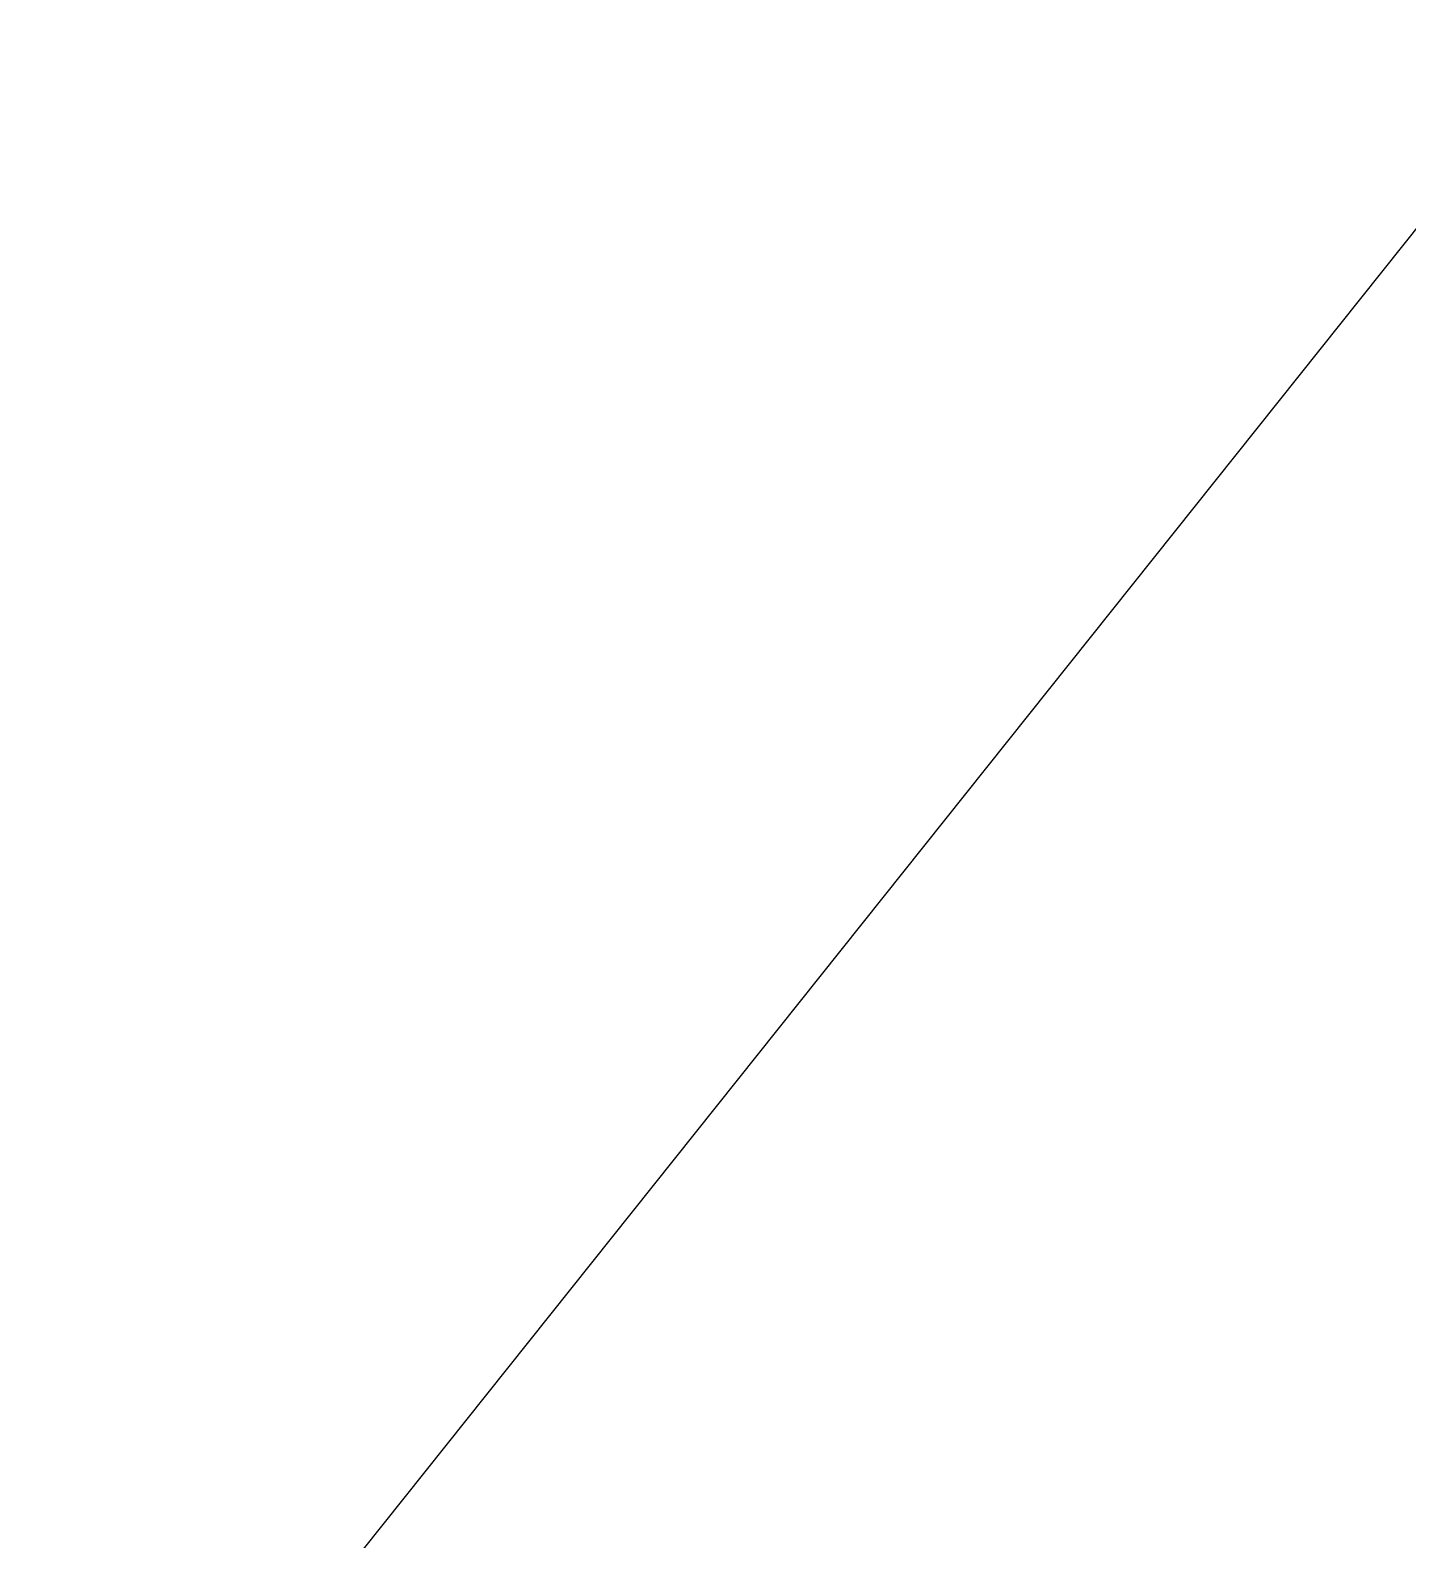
# Model space of a CAD drawing. Header units: millimetres. Extents: x -7937 to 19259, y -19600 to 24975.
# Drawn here: x -7937 to -3105, y 7193 to 12487 of the extents above; entities that cross this region are included whole.
import ezdxf
from ezdxf.enums import TextEntityAlignment as Align

# ---------------------------------------------------------------- set-up
doc = ezdxf.new("R2010")
doc.units = ezdxf.units.MM
doc.layers.add('Техника. Кран LR 1400-2', color=250, linetype='Continuous')
doc.styles.get("Standard").update_dxf_attribs({"font": ''})
doc.styles.get('Standard').set_extended_font_data('Mipgost')

# ---------------------------------------------------------------- blocks, each defined once
blk = doc.blocks.new('LR 1400-2-20241213.210448')
at = {"color": 0, "linetype": 'ByBlock', "lineweight": -2, "transparency": 16777216}
for points in [[(4140, 923.7, 0), (4140, 480, 0), (4240, 480, -1)], [(3900, 130, 0), (-3900, 130), (-4470.1, 150), (-4610, 154.9, -1), (-4610, 915.1), (-4594.2, 915.1), (-4575, 925.1), (-4190.4, 1012, -0.107876), (-4152.4, 1012.6), (-3857.5, 976.6, -0.330725), (-3849.1, 968.1), (-3846.6, 950.4), (-1750, 1242.5)]]:
    blk.add_lwpolyline(points, format="xyb", dxfattribs=at)
blk = doc.blocks.new('LR 1400-2-20241213.21350401')
at = {"color": 0, "linetype": 'ByBlock', "lineweight": -2, "transparency": 16777216}
blk.add_blockref('LR 1400-2-20241213.210448', (0, 0), dxfattribs=at)
blk = doc.blocks.new('*U258')
at = {"color": 0, "linetype": 'ByBlock', "lineweight": -2, "transparency": 16777216}
blk.add_lwpolyline([(-7209.5, 6606.6), (5125.8, 22073.7)], dxfattribs=at)
blk.add_blockref('LR 1400-2-20241213.21350401', (0, 0), dxfattribs=at)
at = {"layer": 'Defpoints', "color": 0, "linetype": 'ByBlock', "lineweight": -2, "transparency": 16777216, "width": 0.8}
blk.add_attdef('МАРКА', text='', height=250, dxfattribs=at).set_placement((-2374.3, 2508.6), align=Align.MIDDLE_CENTER)

msp = doc.modelspace()

# ---------------------------------------------------------------- block references
at = {"layer": 'Техника. Кран LR 1400-2', "transparency": 33554687}
msp.add_blockref('*U258', (0, 0), dxfattribs=at)

doc.saveas('drawing.dxf')
